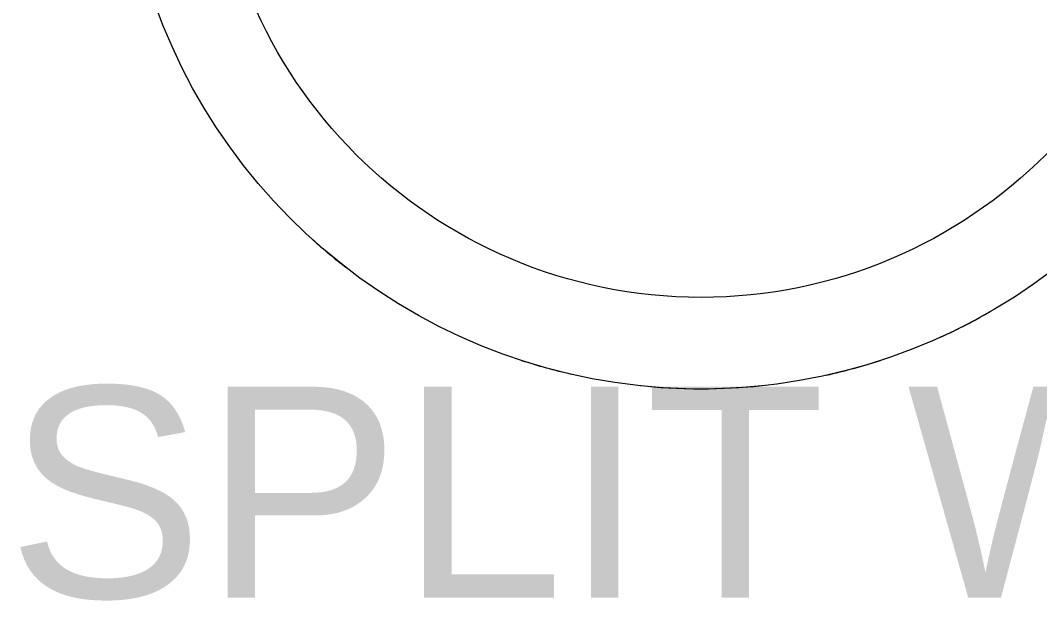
# Model space of a CAD drawing. Header units: millimetres. Extents: x -160614 to 59925, y -157025 to 0.
# Drawn here: x -130672 to -130188.6, y -110812.9 to -110537.8 of the extents above; entities that cross this region are included whole.
import ezdxf

# ---------------------------------------------------------------- set-up
doc = ezdxf.new("R2010")
doc.units = ezdxf.units.MM
doc.header["$LTSCALE"] = 8
doc.layers.add('72_EGR_EQP_TAG', color=9, linetype='Continuous', lineweight=5)
doc.layers.add('LOADING', color=9, linetype='Continuous', lineweight=5)
doc.layers.add('A-Wall-cmu-patt', color=9, linetype='Continuous')
doc.styles.add('ARIAL', font='arial.ttf')

# ---------------------------------------------------------------- blocks, each defined once
blk = doc.blocks.new('_100_WB_KER_REN_55x45x18 - _100_WB_KER_REN_55x45x18-V63-161_A_00_GFL_-0_080_Einreichung_Grundrisse_100')
at = {"layer": 'LOADING', "flags": 128}
blk.add_lwpolyline([(-0.1666005430768109, -0.1687904455100124), (-0.1577179961699358, -0.1752776812828074), (-0.1485831341137782, -0.181404520822241), (-0.1392105707390101, -0.1871611624919183), (-0.1296153001477478, -0.1925383968933829), (-0.1198126727260842, -0.1975276215985673), (-0.1098183705867086, -0.2021208549122662), (-0.09964838248106389, -0.2063107486410445), (-0.08931897822071733, -0.2100905998486837), (-0.07884668264887296, -0.2134543615795224), (-0.06824824920443007, -0.2163966525325804), (-0.05754063312008384, -0.2189127656697565), (-0.04674096429755537, -0.2209986757468414), (-0.03586651990303835, -0.2226510457527411), (-0.02493469672765514, -0.2238672322478692), (-0.01396298335680513, -0.2246452895932975), (-0.00296893219103822, -0.2249839730632175), (0.008029868632775106, -0.2248827408364491), (0.01901582337984564, -0.2243417548627917), (0.0299713568659854, -0.2233618806045001), (0.04087894257463631, -0.2219446856513514), (0.05172113069556872, -0.2200924372128839), (0.06248057604057067, -0.2178080984915027), (0.07314006579247234, -0.2150953239419664), (0.08368254704146239, -0.2119584534247565), (0.09409115406651836, -0.208402505263507), (0.1043492353167039, -0.2044331682167808), (0.1144403800504961, -0.2000567923770973), (0.1243484445886907, -0.1952803790122175), (0.134057578141892, -0.1901115693646034), (0.1435522481674525, -0.1845586324270698), (0.1528172652189141, -0.1786304517141275), (0.161837807245206, -0.1723365110503892), (0.1705994433034448, -0.1656868793982085), (0.1790881566450935, -0.1586921947497899), (0.1872903671394397, -0.1513636471083828), (0.195192952999605, -0.1437129605868108), (0.2027832717737965, -0.1357523746515881), (0.2100491805713318, -0.1274946245419528), (0.2169790554883093, -0.118952920896561), (0.2235618102024546, -0.1101409286191029), (0.2297869137111093, -0.1010727450174613), (0.2356444071764372, -0.09176287725097154), (0.2411249198584073, -0.08222621912187833), (0.2462196841058812, -0.0724780272490193), (0.2509205493828404, -0.06253389665982922), (0.2552199953074705, -0.05240973584187714), (0.2591111436838673, -0.04212174129287405)], dxfattribs=at)
at = {"layer": 'LOADING'}
for radius, start, end in [(0.2314958959679944, 180, 0), (0.2749999999999984, 307.6688820613128, 312.0000000038518), (0.2749999999999988, 240.0000000012928, 245.658891918719), (0.2749999999999987, 251.999999999363, 257.5534979227156), (0.2749999999999984, 282.9240713165225, 288.000000000637), (0.2749999999999986, 264.0000000025501, 275.9999999974499)]:
    blk.add_arc((0, 0.05000000000001137), radius, start, end, dxfattribs=at)
blk = doc.blocks.new('GF1')
at = {"layer": 'LOADING', "color": 9, "xscale": -1000, "yscale": 1000, "zscale": 1000}
blk.add_blockref('_100_WB_KER_REN_55x45x18 - _100_WB_KER_REN_55x45x18-V63-161_A_00_GFL_-0_080_Einreichung_Grundrisse_100', (-130349.1702212665, -110487.6130425373), dxfattribs=at)

msp = doc.modelspace()

# ---------------------------------------------------------------- block references
at = {"layer": '72_EGR_EQP_TAG'}
msp.add_blockref('GF1', (0, 0), dxfattribs=at)

# ---------------------------------------------------------------- texts
at = {"layer": 'A-Wall-cmu-patt', "color": 4, "style": 'ARIAL'}
msp.add_text('SPLIT WALL TYPE', height=100, dxfattribs=at).set_placement((-130678.3450950057, -110811.5116552842))

doc.saveas('drawing.dxf')
